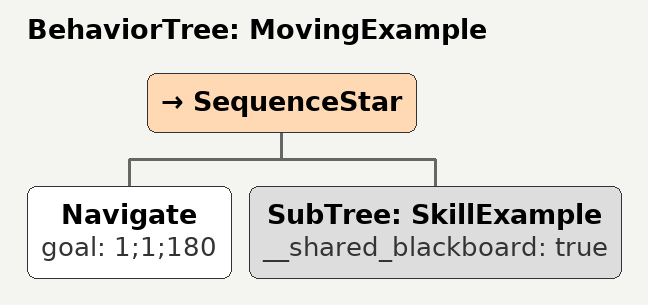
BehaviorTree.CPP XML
<root main_tree_to_execute="MovingExample">
    <include path="../../skills/example.xml" />
    <BehaviorTree ID="MovingExample">
        <SequenceStar>
            <Navigate goal="1;1;180" />
            <SubTree ID="SkillExample" __shared_blackboard="true" />
        </SequenceStar>
    </BehaviorTree>
</root>
